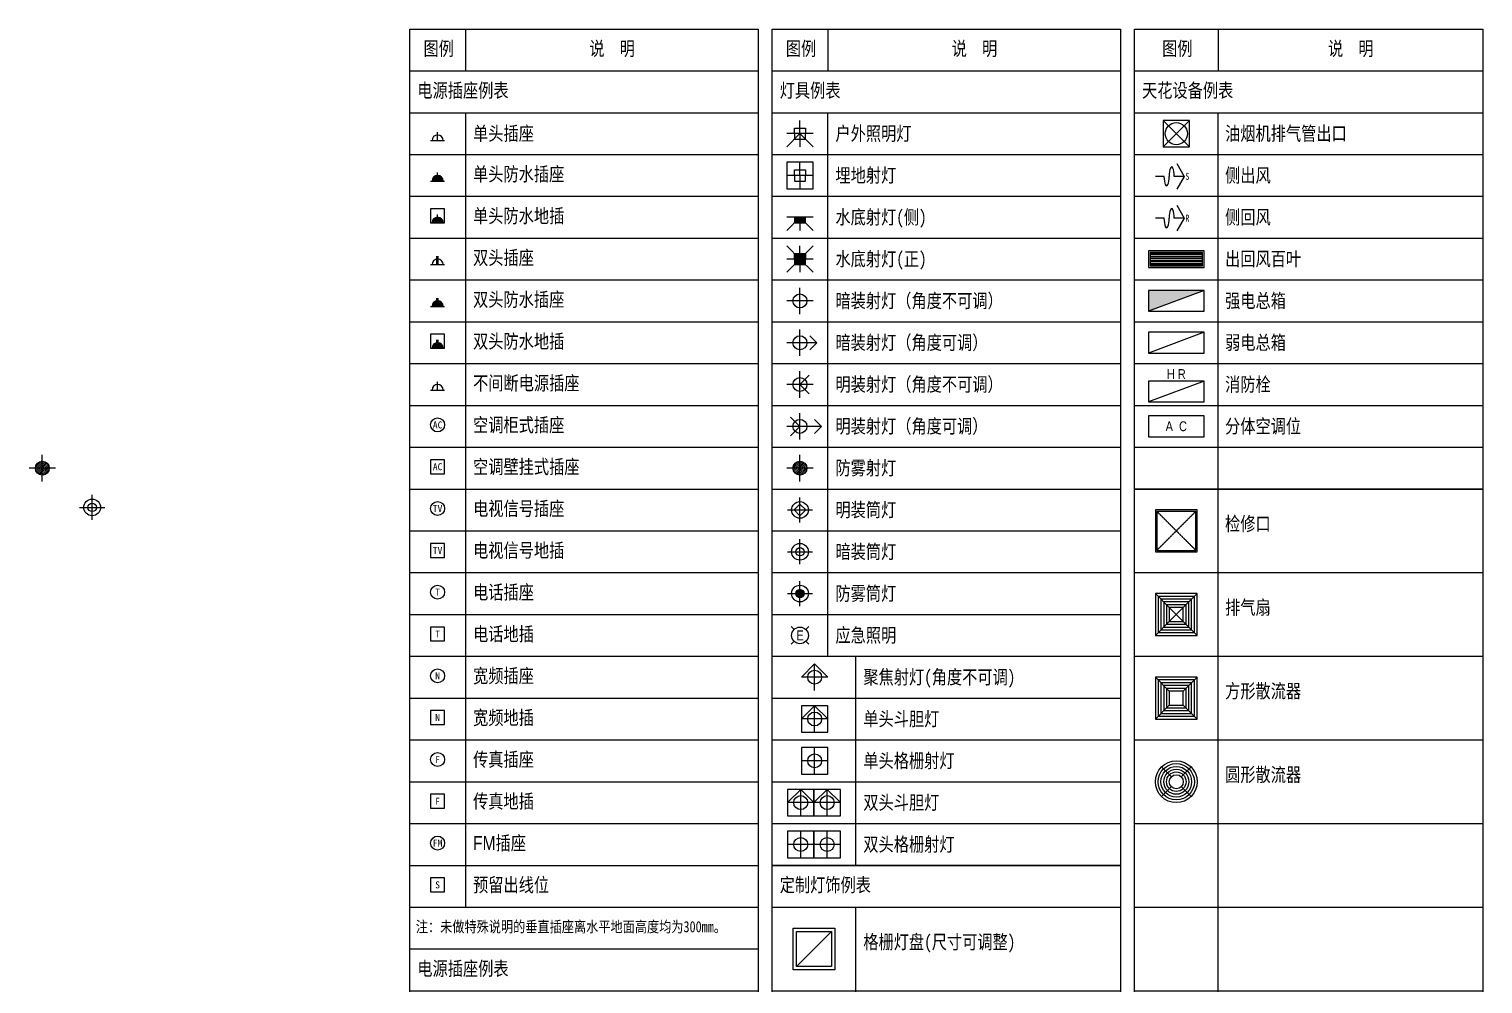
# Model space of a CAD drawing. Extents: x -153478 to 95136, y -45571 to 574449.
# Drawn here: x 84705 to 95136, y 16512 to 23363 of the extents above; entities that cross this region are included whole.
import ezdxf
from ezdxf.enums import TextEntityAlignment as Align

# ---------------------------------------------------------------- set-up
doc = ezdxf.new("R2010")
doc.units = 0
doc.header["$LTSCALE"] = 10
doc.header["$MEASUREMENT"] = 0
doc.linetypes.add('DASH', pattern=[0.35, 0.25, -0.1])
doc.layers.get('0').update_dxf_attribs({"linetype": 'CONTINUOUS'})
for name, color, linetype in [('C地面造型', 150, 'CONTINUOUS'), ('D天花灯具', 1, 'CONTINUOUS'), ('SHY强弱电开关', 1, 'CONTINUOUS'), ('SHY强弱电插座', 1, 'CONTINUOUS')]:
    doc.layers.add(name, color=color, linetype=linetype)
doc.styles.add('-宋体', font='simhei.ttf', dxfattribs={"width": 0.8})
doc.styles.add('KKD-fangsong', font='', dxfattribs={"width": 0.8})
doc.styles.add('黑体', font='simhei.ttf')
doc.styles.get('KKD-fangsong').set_extended_font_data('SimSun')

# ---------------------------------------------------------------- blocks, each defined once
blk = doc.blocks.new('*U97')
at = {"color": 8}
for p, q in [((-150, 150), (-50, 50)), ((50, 50), (150, 150)), ((-150, -150), (-50, -50)), ((50, -50), (150, -150))]:
    blk.add_line(p, q, dxfattribs=at)
blk.add_lwpolyline([(-150, -150), (150, -150), (150, 150), (-150, 150)], close=True)
for points in [[(-130, -130), (130, -130), (130, 130), (-130, 130)], [(-110, -110), (110, -110), (110, 110), (-110, 110)], [(-90, -90), (90, -90), (90, 90), (-90, 90)], [(-70, -70), (70, -70), (70, 70), (-70, 70)], [(-50, -50), (50, -50), (50, 50), (-50, 50)]]:
    blk.add_lwpolyline(points, close=True, dxfattribs=at)
for points in [[(-50, 50), (0, 0), (-50, -50)], [(50, 50), (0, 0), (50, -50)]]:
    blk.add_lwpolyline(points, dxfattribs=at)
blk = doc.blocks.new('*U86')
at = {"color": 8}
for p, q in [((-187.5, 42.5), (187.5, 42.5)), ((-187.5, 32.5), (187.5, 32.5)), ((-187.5, 17.5), (187.5, 17.5)), ((-187.5, 7.5), (187.5, 7.5)), ((-187.5, -7.5), (187.5, -7.5)), ((-187.5, -17.5), (187.5, -17.5)), ((-187.5, -32.5), (187.5, -32.5)), ((-187.5, -42.5), (187.5, -42.5))]:
    blk.add_line(p, q, dxfattribs=at)
for points in [[(200, 60), (-200, 60), (-200, -60), (200, -60)], [(187.5, 47.5), (-187.5, 47.5), (-187.5, -47.5), (187.5, -47.5)]]:
    blk.add_lwpolyline(points, close=True)
blk = doc.blocks.new('暗装射灯(角度不可调)')
at = {"color": 8}
for p, q in [((1.9, 0), (-1.9, 0)), ((0, -1.9), (0, 1.9))]:
    blk.add_line(p, q, dxfattribs=at)
at = {"color": 0}
blk.add_circle((0, 0), 1, dxfattribs=at)
blk = doc.blocks.new('*U88')
at = {"xscale": 50, "yscale": 50, "zscale": 50}
blk.add_blockref('暗装射灯(角度不可调)', (27895, -2007), dxfattribs=at)
blk = doc.blocks.new('*U55')
blk.add_line((28957, -4411), (28767, -4411))
for points in [[(28767, -4411), (28862, -4316), (28957, -4411)], [(28862, -4506), (28862, -4316)]]:
    blk.add_lwpolyline(points)
blk.add_circle((28862, -4411), 50)
blk = doc.blocks.new('明装筒灯')
at = {"color": 8}
for p, q in [((-90, 0), (90, 0)), ((0, -90), (0, 90))]:
    blk.add_line(p, q, dxfattribs=at)
blk.add_lwpolyline([(-42, 0), (0, 42), (42, 0), (0, -42)], close=True, dxfattribs=at)
blk.add_circle((0, 0), 60)
blk = doc.blocks.new('*U56')
blk.add_blockref('明装筒灯', (0, 0))
blk = doc.blocks.new('*U83')
for p, q in [((-50, 0), (50, 0)), ((0, 0), (0, 60))]:
    blk.add_line(p, q)
blk.add_arc((0, 0), 40, 0, 180)
blk = doc.blocks.new('*U57')
blk.add_circle((0, 0), 50)
at = {"style": '黑体'}
blk.add_attdef('AC', text='', height=50, dxfattribs=at).set_placement((0, 0), align=Align.MIDDLE_CENTER)
blk = doc.blocks.new('*U58')
h = blk.add_hatch(color=256)
h.dxf.hatch_style = 1
h.paths.add_polyline_path([(0, 40), (0, 0), (40, 0, 0.414214)])
h.paths.add_polyline_path([(0, 40, 0.414214), (-40, 0), (0, 0)])
for p, q in [((-50, 0), (50, 0)), ((0, 0), (0, 60))]:
    blk.add_line(p, q)
blk.add_arc((0, 0), 40, 0, 180)
blk = doc.blocks.new('*U79')
h = blk.add_hatch(color=256)
h.dxf.hatch_style = 1
h.paths.add_polyline_path([(0, 40), (0, 0), (40, 0, 0.414214)])
h.paths.add_polyline_path([(0, 40, 0.414214), (-40, 0), (0, 0)])
for p, q in [((-50, 0), (50, 0)), ((0, 0), (0, 60))]:
    blk.add_line(p, q)
blk.add_lwpolyline([(-50, 0), (50, 0), (50, 100), (-50, 100)], close=True)
blk.add_arc((0, 0), 40, 0, 180)
blk = doc.blocks.new('*U80')
for p, q in [((-50, 0), (50, 0)), ((-5, 0), (-5, 60)), ((5, 0), (5, 60))]:
    blk.add_line(p, q)
blk.add_arc((0, 0), 40, 0, 180)
blk = doc.blocks.new('*U81')
h = blk.add_hatch(color=256)
h.dxf.hatch_style = 1
h.paths.add_polyline_path([(0, 40), (0, 0), (40, 0, 0.414214)])
h.paths.add_polyline_path([(0, 40, 0.414214), (-40, 0), (0, 0)])
for p, q in [((-50, 0), (50, 0)), ((-5, 0), (-5, 60)), ((5, 0), (5, 60))]:
    blk.add_line(p, q)
blk.add_arc((0, 0), 40, 0, 180)
blk = doc.blocks.new('*U82')
h = blk.add_hatch(color=256)
h.dxf.hatch_style = 1
h.paths.add_polyline_path([(0, 40), (0, 0), (40, 0, 0.414214)])
h.paths.add_polyline_path([(0, 40, 0.414214), (-40, 0), (0, 0)])
for p, q in [((-50, 0), (50, 0)), ((-5, 0), (-5, 60)), ((5, 0), (5, 60))]:
    blk.add_line(p, q)
blk.add_lwpolyline([(-50, 0), (50, 0), (50, 100), (-50, 100)], close=True)
blk.add_arc((0, 0), 40, 0, 180)
blk = doc.blocks.new('*U84')
blk.add_lwpolyline([(-50, -50), (50, -50), (50, 50), (-50, 50)], close=True)
at = {"style": '黑体'}
blk.add_attdef('AC', text='', height=50, dxfattribs=at).set_placement((0, 0), align=Align.MIDDLE_CENTER)
blk = doc.blocks.new('*U77')
at = {"color": 8}
for p, q in [((95, 0), (-95, 0)), ((0, 0), (0, 95)), ((0, 0), (0, -95))]:
    blk.add_line(p, q, dxfattribs=at)
for points in [[(-95, -95), (0, 0), (95, -95)], [(-40, 0), (-40, 40), (40, 40), (40, 0)], [(-40, 0), (-40, -40), (40, -40), (40, 0)]]:
    blk.add_lwpolyline(points)
blk = doc.blocks.new('*U78')
at = {"color": 8}
for p, q in [((95, 0), (-95, 0)), ((0, 0), (0, 95)), ((0, 0), (0, -95))]:
    blk.add_line(p, q, dxfattribs=at)
blk.add_lwpolyline([(-95, -95), (95, -95), (95, 95), (-95, 95)], close=True)
for points in [[(-40, 0), (-40, 40), (40, 40), (40, 0)], [(-40, 0), (-40, -40), (40, -40), (40, 0)]]:
    blk.add_lwpolyline(points)
blk = doc.blocks.new('*U59')
for p, q in [((28957, -4411), (28767, -4411)), ((29147, -4411), (28957, -4411))]:
    blk.add_line(p, q)
for points in [[(28957, -4506), (28957, -4316), (28767, -4316), (28767, -4506)], [(29147, -4506), (29147, -4316), (28957, -4316), (28957, -4506)]]:
    blk.add_lwpolyline(points, close=True)
for points in [[(28862, -4506), (28862, -4316)], [(29052, -4506), (29052, -4316)]]:
    blk.add_lwpolyline(points)
for centre in [(28862, -4411), (29052, -4411)]:
    blk.add_circle(centre, 50)
blk = doc.blocks.new('*U60')
h = blk.add_hatch(color=256)
h.dxf.hatch_style = 1
h.paths.add_polyline_path([(-40, 0), (40, 0), (40, -40), (-40, -40)])
at = {"color": 8}
for p, q in [((95, 0), (-95, 0)), ((0, 0), (0, -95))]:
    blk.add_line(p, q, dxfattribs=at)
for points in [[(-95, -95), (0, 0), (95, -95)], [(-40, 0), (-40, -40), (40, -40), (40, 0)]]:
    blk.add_lwpolyline(points)
blk = doc.blocks.new('*U61')
h = blk.add_hatch(color=256)
h.dxf.hatch_style = 1
h.paths.add_polyline_path([(-40, 40), (40, 40), (40, 0), (-40, 0)])
h = blk.add_hatch(color=256)
h.dxf.hatch_style = 1
h.paths.add_polyline_path([(-40, 0), (40, 0), (40, -40), (-40, -40)])
at = {"color": 8}
for p, q in [((95, 0), (-95, 0)), ((0, 0), (0, 95)), ((0, 0), (0, -95))]:
    blk.add_line(p, q, dxfattribs=at)
for points in [[(-95, 95), (0, 0), (95, 95)], [(-95, -95), (0, 0), (95, -95)], [(-40, 0), (-40, 40), (40, 40), (40, 0)], [(-40, 0), (-40, -40), (40, -40), (40, 0)]]:
    blk.add_lwpolyline(points)
blk = doc.blocks.new('暗装射灯(角度可调)')
at = {"color": 8, "linetype": 'ByBlock'}
for p, q in [((2.4, 0), (-1.9, 0)), ((0, -1.9), (0, 1.9))]:
    blk.add_line(p, q, dxfattribs=at)
blk.add_lwpolyline([(1.4, 1), (2.4, 0), (1.4, -1)], dxfattribs=at)
at = {"color": 0, "linetype": 'ByBlock'}
blk.add_circle((0, 0), 1, dxfattribs=at)
blk = doc.blocks.new('*U62')
at = {"xscale": 50, "yscale": 50, "zscale": 50}
blk.add_blockref('暗装射灯(角度可调)', (27895, -2007), dxfattribs=at)
blk = doc.blocks.new('明装射灯(角度不可调)')
at = {"color": 8, "linetype": 'ByBlock'}
for p, q in [((1.9, 0), (-1.9, 0)), ((0, -1.9), (0, 1.9)), ((0, 0), (1.34, 1.34)), ((0, 0), (1.34, -1.34))]:
    blk.add_line(p, q, dxfattribs=at)
at = {"color": 0, "linetype": 'ByBlock'}
blk.add_circle((0, 0), 1, dxfattribs=at)
blk = doc.blocks.new('*U63')
at = {"xscale": 50, "yscale": 50, "zscale": 50}
blk.add_blockref('明装射灯(角度不可调)', (27895, -2007), dxfattribs=at)
blk = doc.blocks.new('明装射灯(角度可调)')
at = {"color": 8, "linetype": 'ByBlock'}
for p, q in [((3.1, 0), (-1.9, 0)), ((0, -1.9), (0, 1.9))]:
    blk.add_line(p, q, dxfattribs=at)
for points in [[(-1.34, -1.34), (0, 0), (-1.34, 1.34)], [(2.1, 1), (3.1, 0), (2.1, -1)]]:
    blk.add_lwpolyline(points, dxfattribs=at)
at = {"color": 0, "linetype": 'ByBlock'}
blk.add_circle((0, 0), 1, dxfattribs=at)
blk = doc.blocks.new('*U64')
at = {"xscale": 50, "yscale": 50, "zscale": 50}
blk.add_blockref('明装射灯(角度可调)', (27895, -2007), dxfattribs=at)
blk = doc.blocks.new('防雾射灯')
h = blk.add_hatch()
h.set_pattern_fill('_USER', color=8, scale=0.2, angle=45, style=0, pattern_type=0)
h.set_pattern_definition([(45, (-999.98027, -36.64947), (-0.141421356, 0.141421356), [])])
h.paths.add_polyline_path([(0, 1), (0, 0), (1, 0, 0.414214)])
h.paths.add_polyline_path([(1, 0), (0, 0), (0, -1, 0.414214)])
h.paths.add_polyline_path([(0, 0), (-1, 0, 0.414214), (0, -1)])
h.paths.add_polyline_path([(0, 1, 0.414214), (-1, 0), (0, 0)])
at = {"color": 8}
for p, q in [((1.9, 0), (-1.9, 0)), ((0, -1.9), (0, 1.9))]:
    blk.add_line(p, q, dxfattribs=at)
at = {"color": 0}
blk.add_circle((0, 0), 1, dxfattribs=at)
blk = doc.blocks.new('*U65')
at = {"xscale": 50, "yscale": 50, "zscale": 50}
blk.add_blockref('防雾射灯', (27895, -2007), dxfattribs=at)
blk = doc.blocks.new('暗装筒灯')
at = {"color": 8}
for p, q in [((-90, 0), (90, 0)), ((0, -90), (0, 90))]:
    blk.add_line(p, q, dxfattribs=at)
blk.add_circle((0, 0), 60)
blk.add_circle((0, 0), 30, dxfattribs=at)
blk = doc.blocks.new('*U66')
blk.add_blockref('暗装筒灯', (0, 0))
blk = doc.blocks.new('防雾筒灯')
h = blk.add_hatch()
h.set_pattern_fill('ANSI31', color=8, scale=2)
h.set_pattern_definition([(45, (-28177.8956, 6305.65), (-4.490128, 4.490128), [])])
edge = h.paths.add_edge_path()
edge.add_arc((0, 0), 30, 0, 360)
at = {"color": 8}
for p, q in [((-90, 0), (90, 0)), ((0, -90), (0, 90))]:
    blk.add_line(p, q, dxfattribs=at)
blk.add_circle((0, 0), 60)
blk.add_circle((0, 0), 30, dxfattribs=at)
blk = doc.blocks.new('*U67')
blk.add_blockref('防雾筒灯', (0, 0))
blk = doc.blocks.new('应急照明')
at = {"color": 8}
for p, q in [((-42, 42), (-64, 64)), ((42, 42), (64, 64)), ((-64, -64), (-42, -42)), ((64, -64), (42, -42))]:
    blk.add_line(p, q, dxfattribs=at)
blk.add_circle((0, 0), 60)
at = {"insert": (0, 0), "char_height": 80, "width": 190, "attachment_point": 5, "style": 'KKD-fangsong'}
blk.add_mtext('{\\fArial|b0|i0|c0|p32;\\H0.88x;E}', dxfattribs=at)
blk = doc.blocks.new('*U68')
blk.add_blockref('应急照明', (0, 0))
blk = doc.blocks.new('*U69')
blk.add_line((28957, -4411), (28767, -4411))
for points in [[(28767, -4411), (28862, -4316), (28957, -4411)], [(28862, -4506), (28862, -4316)]]:
    blk.add_lwpolyline(points)
blk.add_lwpolyline([(28957, -4506), (28957, -4316), (28767, -4316), (28767, -4506)], close=True)
blk.add_circle((28862, -4411), 50)
blk = doc.blocks.new('*U70')
blk.add_line((28957, -4411), (28767, -4411))
blk.add_lwpolyline([(28957, -4506), (28957, -4316), (28767, -4316), (28767, -4506)], close=True)
blk.add_lwpolyline([(28862, -4506), (28862, -4316)])
blk.add_circle((28862, -4411), 50)
blk = doc.blocks.new('*U98')
for p, q in [((28957, -4411), (28767, -4411)), ((29147, -4411), (28957, -4411))]:
    blk.add_line(p, q)
for points in [[(28767, -4411), (28862, -4316), (28957, -4411)], [(28862, -4506), (28862, -4316)], [(28957, -4411), (29052, -4316), (29147, -4411)], [(29052, -4506), (29052, -4316)]]:
    blk.add_lwpolyline(points)
for points in [[(28957, -4506), (28957, -4316), (28767, -4316), (28767, -4506)], [(29147, -4506), (29147, -4316), (28957, -4316), (28957, -4506)]]:
    blk.add_lwpolyline(points, close=True)
for centre in [(28862, -4411), (29052, -4411)]:
    blk.add_circle(centre, 50)
blk = doc.blocks.new('灯盘(多项选择)')
at = {"color": 8}
blk.add_line((125, 125), (-125, -125), dxfattribs=at)
blk.add_lwpolyline([(-150, 150), (150, 150), (150, -150), (-150, -150)], close=True)
blk.add_lwpolyline([(-125, 125), (125, 125), (125, -125), (-125, -125)], close=True, dxfattribs=at)
blk = doc.blocks.new('油烟机排气管出口')
for p, q in [((95, 95), (-95, -95)), ((-95, 95), (95, -95))]:
    blk.add_line(p, q)
blk.add_lwpolyline([(95, -95), (95, 95), (-95, 95), (-95, -95)], close=True)
blk.add_circle((0, 0), 80)
blk = doc.blocks.new('出风方向图例')
blk.add_line((62, 0), (0, 0))
for points in [[(207, 0), (135, 0)], [(154, 92), (207, 0), (154, -92)]]:
    blk.add_lwpolyline(points)
for centre, major_axis in [((80, 0), (0, -68.6)), ((117, 0), (0, 68.6))]:
    blk.add_ellipse(centre, major_axis=major_axis, ratio=0.266667, start_param=4.712389, end_param=7.853982)
at = {"color": 0, "linetype": 'ByBlock', "style": '-宋体', "width": 0.85}
blk.add_attdef('出风方向', (215, -25), '', height=50, dxfattribs=at)
blk = doc.blocks.new('*U100')
h = blk.add_hatch(color=256)
h.dxf.hatch_style = 1
h.paths.add_polyline_path([(200, 75), (-200, 75), (-200, -75)])
blk.add_line((200, 75), (-200, -75))
blk.add_lwpolyline([(-200, -75), (200, -75), (200, 75), (-200, 75)], close=True)
blk = doc.blocks.new('*U101')
blk.add_line((200, 75), (-200, -75))
blk.add_lwpolyline([(-200, -75), (200, -75), (200, 75), (-200, 75)], close=True)
blk = doc.blocks.new('*U89')
blk.add_line((200, 75), (-200, -75))
blk.add_lwpolyline([(-200, -75), (200, -75), (200, 75), (-200, 75)], close=True)
at = {"color": 7, "insert": (0, 125), "char_height": 80, "width": 190, "attachment_point": 5, "style": 'KKD-fangsong'}
blk.add_mtext('{\\fArial|b0|i0|c0|p32;\\H0.88x;H R}', dxfattribs=at)
blk = doc.blocks.new('*U90')
blk.add_lwpolyline([(-200, -75), (200, -75), (200, 75), (-200, 75)], close=True)
at = {"color": 7, "insert": (0, 0), "char_height": 80, "width": 190, "attachment_point": 5, "style": 'KKD-fangsong'}
blk.add_mtext('{\\fArial|b0|i0|c0|p32;\\H0.88x;A  C}', dxfattribs=at)
blk = doc.blocks.new('检修口')
at = {"color": 8, "linetype": 'DASH', "ltscale": 0.2}
for p, q in [((-140, 140), (140, -140)), ((140, 140), (-140, -140))]:
    blk.add_line(p, q, dxfattribs=at)
blk.add_lwpolyline([(-150, -150), (150, -150), (150, 150), (-150, 150)], close=True)
at = {"color": 8}
blk.add_lwpolyline([(-140, -140), (140, -140), (140, 140), (-140, 140)], close=True, dxfattribs=at)
blk = doc.blocks.new('*U94')
blk.add_blockref('检修口', (0, 0))
blk = doc.blocks.new('*U95')
at = {"color": 8}
for p, q in [((-150, 150), (-50, 50)), ((50, 50), (150, 150)), ((-150, -150), (-50, -50)), ((50, -50), (150, -150))]:
    blk.add_line(p, q, dxfattribs=at)
blk.add_lwpolyline([(-150, -150), (150, -150), (150, 150), (-150, 150)], close=True)
for points in [[(-130, -130), (130, -130), (130, 130), (-130, 130)], [(-110, -110), (110, -110), (110, 110), (-110, 110)], [(-90, -90), (90, -90), (90, 90), (-90, 90)], [(-70, -70), (70, -70), (70, 70), (-70, 70)], [(-50, -50), (50, -50), (50, 50), (-50, 50)]]:
    blk.add_lwpolyline(points, close=True, dxfattribs=at)
blk = doc.blocks.new('A$C23F677EC')
at = {"color": 8}
for p, q in [((-106, 106), (-35, 35)), ((35, 35), (106, 106)), ((-106, -106), (-35, -35)), ((35, -35), (106, -106))]:
    blk.add_line(p, q, dxfattribs=at)
for radius in [150, 50]:
    blk.add_circle((0, 0), radius)
for radius in [130, 110, 90, 70]:
    blk.add_circle((0, 0), radius, dxfattribs=at)
blk = doc.blocks.new('*U96')
blk.add_blockref('A$C23F677EC', (0, 0))
blk = doc.blocks.new('*U123')
h = blk.add_hatch()
h.set_pattern_fill('_USER', color=8, scale=10, angle=45, style=0, pattern_type=0)
h.set_pattern_definition([(45, (-49999.013, -1832.473), (-7.0710678, 7.0710678), [])])
h.paths.add_polyline_path([(0, 50), (0, 0), (50, 0, 0.414214)])
h.paths.add_polyline_path([(50, 0), (0, 0), (0, -50, 0.414214)])
h.paths.add_polyline_path([(0, 0), (-50, 0, 0.414214), (0, -50)])
h.paths.add_polyline_path([(0, 50, 0.414214), (-50, 0), (0, 0)])
at = {"color": 8}
for p, q in [((95, 0), (-95, 0)), ((0, -95), (0, 95))]:
    blk.add_line(p, q, dxfattribs=at)
at = {"linetype": 'ByBlock'}
blk.add_line((50, 0), (50, 0), dxfattribs=at)
at = {"color": 0}
blk.add_circle((0, 0), 50, dxfattribs=at)
blk = doc.blocks.new('*U125')
blk.add_blockref('暗装筒灯', (-129002, 569308))

msp = doc.modelspace()

# ---------------------------------------------------------------- hatches: boundary and pattern name
h = msp.add_hatch()
h.set_pattern_fill('_USER', color=123, scale=300, pattern_type=0)
h.set_pattern_definition([(0, (87436.18, 23362.5), (0, 300), [])])
h.paths.add_polyline_path([(87436.2, 23362.5), (89936.2, 23362.5), (89936.2, 14062.5), (87436.2, 14062.5)])
h = msp.add_hatch()
h.set_pattern_fill('_USER', color=123, scale=300, pattern_type=0)
h.set_pattern_definition([(0, (90036.18, 23362.5), (0, 300), [])])
h.paths.add_polyline_path([(90036.2, 17362.5), (92536.2, 17362.5), (92536.2, 23362.5), (90036.2, 23362.5)])
h = msp.add_hatch()
h.set_pattern_fill('_USER', color=123, scale=300, pattern_type=0)
h.set_pattern_definition([(0, (92636.18, 23362.5), (0, 300), [])])
h.paths.add_polyline_path([(92636.2, 20062.5), (95136.2, 20062.5), (95136.2, 23362.5), (92636.2, 23362.5)])
h = msp.add_hatch()
h.set_pattern_fill('_USER', color=123, scale=600, pattern_type=0)
h.set_pattern_definition([(0, (92636.2, 20062.5), (0, 600), [])])
h.paths.add_polyline_path([(92636.2, 20062.5), (95136.2, 20062.5), (95136.2, 14062.5), (92636.2, 14062.5)])
h = msp.add_hatch()
h.set_pattern_fill('_USER', color=123, scale=600, pattern_type=0)
h.set_pattern_definition([(0, (90036.2, 17062.5), (0, 600), [])])
h.paths.add_polyline_path([(90036.2, 14062.5), (92536.2, 14062.5), (92536.2, 17362.5), (90036.2, 17362.5)])

# ---------------------------------------------------------------- linework, layer by layer
at = {"color": 123}
for p, q in [((87836.2, 23362.5), (87836.2, 23062.5)), ((90436.2, 23362.5), (90436.2, 23062.5)), ((93236.2, 23362.5), (93236.2, 23062.5)), ((87836.2, 22762.5), (87836.2, 17062.5)), ((90436.2, 18862.5), (90436.2, 22762.5)), ((93236.2, 14062.5), (93236.2, 22762.5)), ((90636.2, 17362.5), (90636.2, 18862.5)), ((90636.2, 14062.5), (90636.2, 17062.5))]:
    msp.add_line(p, q, dxfattribs=at)
at = {"color": 1}
for p, q in [((95136.2, 20062.5), (92636.2, 20062.5)), ((92536.2, 17362.5), (90036.2, 17362.5))]:
    msp.add_line(p, q, dxfattribs=at)
for points in [[(87436.2, 23362.5), (89936.2, 23362.5), (89936.2, 14062.5), (87436.2, 14062.5)], [(90036.2, 23362.5), (92536.2, 23362.5), (92536.2, 14062.5), (90036.2, 14062.5)], [(92636.2, 23362.5), (95136.2, 23362.5), (95136.2, 14062.5), (92636.2, 14062.5)]]:
    msp.add_lwpolyline(points, close=True, dxfattribs=at)

# ---------------------------------------------------------------- block references
at = {"linetype": 'ByBlock'}
for name, p in [('*U123', (84800.1, 20212.5)), ('*U125', (214159.8, -549377.1))]:
    msp.add_blockref(name, p, dxfattribs=at)
at = {"layer": 'C地面造型'}
for name, p in [('*U77', (90236.2, 22612.5)), ('*U78', (90236.2, 22312.5)), ('*U60', (90236.2, 22012.5)), ('*U61', (90236.2, 21712.5))]:
    msp.add_blockref(name, p, dxfattribs=at)
at = {"layer": 'D天花灯具'}
for name, p in [('油烟机排气管出口', (92936.2, 22612.5)), ('*U86', (92936.2, 21712.5)), ('*U88', (62340.9, 23419.1)), ('*U62', (62340.9, 23119.1)), ('*U63', (62340.9, 22819.1)), ('*U64', (62340.9, 22519.1)), ('*U65', (62340.9, 22219.1)), ('*U56', (90236.2, 19912.5)), ('*U94', (92936.2, 19762.5)), ('*U66', (90236.2, 19612.5)), ('*U67', (90236.2, 19312.5)), ('*U97', (92936.2, 19162.5)), ('*U68', (90236.2, 19012.5)), ('*U55', (61479.5, 23123.7)), ('*U95', (92936.2, 18562.5)), ('*U69', (61479.5, 22823.7)), ('*U70', (61479.5, 22523.7)), ('*U96', (92936.2, 17962.5)), ('*U98', (61379.5, 22223.7)), ('*U59', (61379.5, 21923.7)), ('灯盘(多项选择)', (90336.2, 16762.5))]:
    msp.add_blockref(name, p, dxfattribs=at)
for p, values in [((92786.2, 22306), {'出风方向': 'S'}), ((92786.2, 22006), {'出风方向': 'R'})]:
    msp.add_blockref('出风方向图例', p, dxfattribs=at).add_auto_attribs(values)
at = {"layer": 'SHY强弱电开关'}
for name, p in [('*U100', (92936.2, 21412.5)), ('*U101', (92936.2, 21112.5)), ('*U89', (92936.2, 20762.5)), ('*U90', (92936.2, 20512.5))]:
    msp.add_blockref(name, p, dxfattribs=at)
msp.add_blockref('*U84', (87636.2, 17222.5), dxfattribs=at).add_auto_attribs({'AC': 'S'})
at = {"layer": 'SHY强弱电插座'}
for name, p in [('*U83', (87636.2, 22562.5)), ('*U58', (87636.2, 22272.5)), ('*U79', (87636.2, 21972.5)), ('*U80', (87636.2, 21672.5)), ('*U81', (87636.2, 21372.5)), ('*U82', (87636.2, 21072.5)), ('*U83', (87636.2, 20772.5))]:
    msp.add_blockref(name, p, dxfattribs=at)
for name, p, values in [('*U57', (87636.2, 20522.5), {'AC': 'AC'}), ('*U84', (87636.2, 20222.5), {'AC': 'AC'}), ('*U57', (87636.2, 19922.5), {'AC': 'TV'}), ('*U84', (87636.2, 19622.5), {'AC': 'TV'}), ('*U57', (87636.2, 19322.5), {'AC': 'T'}), ('*U84', (87636.2, 19022.5), {'AC': 'T'}), ('*U57', (87636.2, 18722.5), {'AC': 'N'}), ('*U84', (87636.2, 18422.5), {'AC': 'N'}), ('*U57', (87636.2, 18122.5), {'AC': 'F'}), ('*U84', (87636.2, 17822.5), {'AC': 'F'}), ('*U57', (87636.2, 17522.5), {'AC': 'FM'})]:
    msp.add_blockref(name, p, dxfattribs=at).add_auto_attribs(values)

# ---------------------------------------------------------------- texts
at = {"attachment_point": 1, "style": '-宋体'}
for s, width, insert, char_height in [('\\pi98.667;图例', 400, (87436.2, 23272.5), 100), ('\\pi888.44;说  明', 2100, (87836.2, 23272.5), 100), ('\\pi98.667;图例', 400, (90036.2, 23272.5), 100), ('\\pi888.44;说  明', 2100, (90436.2, 23272.5), 100), ('\\pi198.67;图例', 600, (92636.2, 23272.5), 100), ('\\pi788.44;说  明', 1900, (93236.2, 23272.5), 100), (' 电源插座例表', 2500, (87436.2, 22972.5), 100), (' 灯具例表', 2500, (90036.2, 22972.5), 100), (' 天花设备例表', 2500, (92636.2, 22972.5), 100), (' 单头插座', 2100, (87836.2, 22663.5), 100), (' 户外照明灯', 2100, (90436.2, 22663.5), 100), ('油烟机排气管出口', 1850, (93286.2, 22663.5), 100), (' 单头防水插座', 2100, (87836.2, 22372.5), 100), (' 埋地射灯', 2100, (90436.2, 22363.5), 100), ('侧出风', 1850, (93286.2, 22363.5), 100), (' 单头防水地插', 2100, (87836.2, 22072.5), 100), (' 水底射灯(侧)', 2100, (90436.2, 22063.5), 100), ('侧回风', 1850, (93286.2, 22063.5), 100), (' 双头插座', 2100, (87836.2, 21772.5), 100), (' 水底射灯(正)', 2100, (90436.2, 21763.5), 100), ('出回风百叶', 1850, (93286.2, 21763.5), 100), (' 双头防水插座', 2100, (87836.2, 21472.5), 100), (' 暗装射灯（角度不可调）', 2100, (90436.2, 21463.5), 100), ('强电总箱', 1850, (93286.2, 21463.5), 100), (' 双头防水地插', 2100, (87836.2, 21172.5), 100), (' 暗装射灯（角度可调）', 2100, (90436.2, 21163.5), 100), ('弱电总箱', 1850, (93286.2, 21163.5), 100), (' 不间断电源插座', 2100, (87836.2, 20872.5), 100), (' 明装射灯（角度不可调）', 2100, (90436.2, 20863.5), 100), ('消防栓', 1850, (93286.2, 20863.5), 100), (' 空调柜式插座', 2100, (87836.2, 20572.5), 100), (' 明装射灯（角度可调）', 2100, (90436.2, 20563.5), 100), ('分体空调位', 1850, (93286.2, 20563.5), 100), (' 空调壁挂式插座', 2100, (87836.2, 20272.5), 100), (' 防雾射灯', 2100, (90436.2, 20263.5), 100), (' 电视信号插座', 2100, (87836.2, 19972.5), 100), (' 明装筒灯', 2100, (90436.2, 19963.5), 100), ('检修口', 1850, (93286.2, 19863.5), 100), (' 电视信号地插', 2100, (87836.2, 19672.5), 100), (' 暗装筒灯', 2100, (90436.2, 19663.5), 100), (' 电话插座', 2100, (87836.2, 19372.5), 100), (' 防雾筒灯', 2100, (90436.2, 19363.5), 100), ('排气扇', 1850, (93286.2, 19263.5), 100), (' 电话地插', 2100, (87836.2, 19072.5), 100), (' 应急照明', 2100, (90436.2, 19063.5), 100), (' 宽频插座', 2100, (87836.2, 18772.5), 100), (' 聚焦射灯(角度不可调)', 1900, (90636.2, 18763.5), 100), ('方形散流器', 1850, (93286.2, 18663.5), 100), (' 宽频地插', 2100, (87836.2, 18472.5), 100), (' 单头斗胆灯', 1900, (90636.2, 18463.5), 100), (' 传真插座', 2100, (87836.2, 18172.5), 100), (' 单头格栅射灯', 1900, (90636.2, 18163.5), 100), ('圆形散流器', 1850, (93286.2, 18063.5), 100), (' 传真地插', 2100, (87836.2, 17872.5), 100), (' 双头斗胆灯', 1900, (90636.2, 17863.5), 100), (' {\\fArial|b0|i0|c0|p32;FM}插座', 2100, (87836.2, 17572.5), 100), (' 双头格栅射灯', 1900, (90636.2, 17563.5), 100), (' 预留出线位', 2100, (87836.2, 17272.5), 100), (' 定制灯饰例表', 2500, (90036.2, 17272.5), 100), (' 注：未做特殊说明的垂直插座离水平地面高度均为300mm。', 2500, (87436.2, 16962.5), 80), (' 格栅灯盘(尺寸可调整)', 1900, (90636.2, 16863.5), 100), (' 电源插座例表', 2500, (87436.2, 16672.5), 100)]:
    msp.add_mtext_dynamic_manual_height_columns(s, width=width, gutter_width=300, heights=[0], dxfattribs=dict(at, insert=insert, char_height=char_height))

doc.saveas('drawing.dxf')
